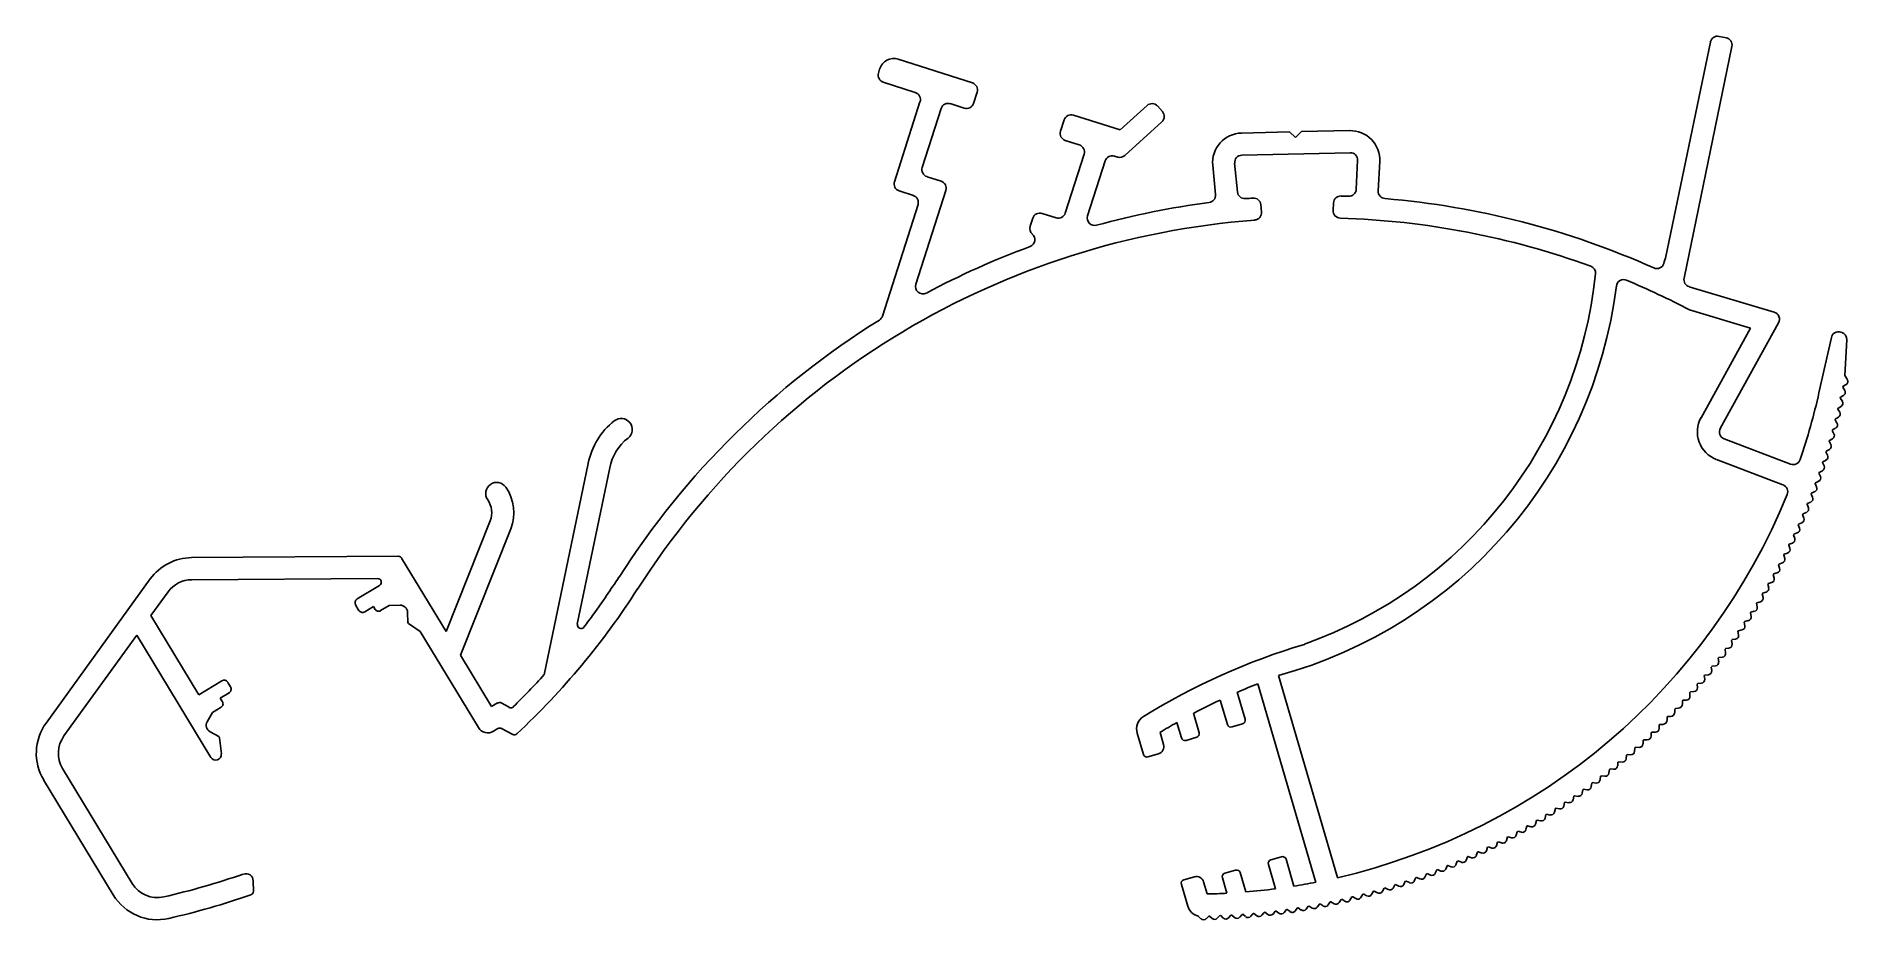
# Model space of a CAD drawing. Extents: x 1824 to 1947, y 1548 to 1608.
import ezdxf

# ---------------------------------------------------------------- set-up
doc = ezdxf.new("R2010")
doc.units = 0
doc.layers.get('0').update_dxf_attribs({"linetype": 'CONTINUOUS'})

msp = doc.modelspace()

# ---------------------------------------------------------------- linework, layer by layer
for p, q in [((1937.26, 1607.41), (1934.24, 1592.84)), ((1935.47, 1591.38), (1938.72, 1607.1)), ((1938.34, 1607.7), (1937.85, 1607.8)), ((1880.84, 1605.58), (1880.76, 1605.3)), ((1887.14, 1604.64), (1882.1, 1606.25)), ((1881.09, 1604.68), (1883.26, 1603.99)), ((1883.58, 1603.36), (1881.85, 1597.93)), ((1885.64, 1603.23), (1886.59, 1602.92)), ((1887.22, 1603.25), (1887.46, 1604.01)), ((1899, 1603.1), (1897.17, 1601.44)), ((1900.04, 1602.7), (1899.71, 1603.07)), ((1883.73, 1598.9), (1885.01, 1602.9)), ((1893.37, 1602.12), (1893.13, 1601.36)), ((1897.17, 1601.44), (1894, 1602.45)), ((1897.5, 1599.71), (1900.01, 1601.99)), ((1893.45, 1600.73), (1894.4, 1600.43)), ((1908.68, 1601.31), (1905.41, 1601.23)), ((1909.09, 1600.92), (1908.68, 1601.31)), ((1909.48, 1601.33), (1909.09, 1600.92)), ((1912.76, 1601.4), (1909.48, 1601.33)), ((1894.73, 1599.8), (1893.45, 1595.8)), ((1894.96, 1595.61), (1896.16, 1599.35)), ((1896.79, 1599.67), (1897.01, 1599.6)), ((1905.44, 1599.73), (1912.79, 1599.9)), ((1913.3, 1599.38), (1913.21, 1597.41)), ((1914.7, 1597.31), (1914.8, 1599.3)), ((1885.01, 1597.97), (1884.06, 1598.27)), ((1903.46, 1599.05), (1903.65, 1597.06)), ((1905.14, 1597.23), (1904.95, 1599.19)), ((1882.17, 1597.3), (1883.13, 1597)), ((1883.3, 1590.96), (1885.33, 1597.34)), ((1883.45, 1596.37), (1881.03, 1588.8)), ((1892.82, 1595.48), (1891.87, 1595.78)), ((1906.77, 1595.87), (1906.73, 1596.37)), ((1911.66, 1596.48), (1911.63, 1595.98)), ((1891.24, 1595.46), (1891.06, 1594.9)), ((1941.59, 1589.07), (1935.81, 1590.8)), ((1935.83, 1589.23), (1939.97, 1587.99)), ((1937.93, 1581.18), (1941.88, 1588.35)), ((1939.97, 1587.99), (1936.62, 1581.9)), ((1945.47, 1587.35), (1944.63, 1583.6)), ((1946.17, 1587.7), (1946.1, 1587.72)), ((1946.39, 1584.77), (1946.52, 1587.19)), ((1946.55, 1584.51), (1946.39, 1584.77)), ((1946.08, 1583.23), (1946.1, 1583.29)), ((1946.1, 1583.29), (1946.3, 1583.42)), ((1946.25, 1583.97), (1946.27, 1584.04)), ((1946.38, 1583.76), (1946.25, 1583.97)), ((1946.27, 1584.04), (1946.47, 1584.16)), ((1946.04, 1582.28), (1945.91, 1582.49)), ((1945.93, 1582.54), (1946.14, 1582.67)), ((1946.22, 1583.02), (1946.08, 1583.23)), ((1945.65, 1580.81), (1945.53, 1581.03)), ((1945.55, 1581.08), (1945.76, 1581.2)), ((1945.85, 1581.54), (1945.73, 1581.76)), ((1945.74, 1581.81), (1945.95, 1581.94)), ((1942.7, 1578.75), (1938.19, 1580.47)), ((1945.12, 1579.63), (1945.34, 1579.74)), ((1945.44, 1580.08), (1945.32, 1580.3)), ((1945.34, 1580.35), (1945.55, 1580.47)), ((1861.05, 1578.8), (1858.07, 1564.45)), ((1860.31, 1567.88), (1862.51, 1578.5)), ((1937.66, 1579.07), (1942.18, 1577.34)), ((1944.98, 1578.64), (1944.87, 1578.86)), ((1944.89, 1578.91), (1945.11, 1579.02)), ((1945.21, 1579.36), (1945.1, 1579.58)), ((1944.47, 1577.21), (1944.37, 1577.43)), ((1944.39, 1577.48), (1944.61, 1577.59)), ((1944.73, 1577.92), (1944.62, 1578.14)), ((1944.64, 1578.19), (1944.86, 1578.3)), ((1943.91, 1575.79), (1943.82, 1576.02)), ((1943.84, 1576.07), (1944.06, 1576.17)), ((1944.2, 1576.5), (1944.1, 1576.72)), ((1944.12, 1576.77), (1944.34, 1576.88)), ((1854.39, 1574.9), (1851.4, 1567.38)), ((1943.24, 1574.68), (1943.47, 1574.77)), ((1943.61, 1575.09), (1943.52, 1575.32)), ((1943.55, 1575.37), (1943.77, 1575.47)), ((1852.37, 1565.77), (1855.79, 1574.35)), ((1942.99, 1573.71), (1942.9, 1573.94)), ((1942.93, 1573.99), (1943.16, 1574.08)), ((1943.31, 1574.4), (1943.22, 1574.63)), ((1848.16, 1572.49), (1834.12, 1572.4)), ((1851.4, 1567.38), (1848.38, 1572.37)), ((1942.31, 1572.35), (1942.24, 1572.59)), ((1942.26, 1572.63), (1942.5, 1572.71)), ((1942.66, 1573.03), (1942.58, 1573.26)), ((1942.6, 1573.31), (1942.83, 1573.39)), ((1834.13, 1570.9), (1846.74, 1570.98)), ((1941.59, 1571.01), (1941.53, 1571.25)), ((1941.55, 1571.3), (1941.79, 1571.37)), ((1941.96, 1571.68), (1941.89, 1571.92)), ((1941.91, 1571.96), (1942.15, 1572.04)), ((1831.3, 1570.95), (1824.23, 1561.17)), ((1831.35, 1568.46), (1832.52, 1570.07)), ((1846.88, 1570.51), (1845.35, 1569.6)), ((1940.83, 1569.7), (1940.77, 1569.94)), ((1940.8, 1569.99), (1941.04, 1570.05)), ((1941.22, 1570.35), (1941.15, 1570.59)), ((1941.18, 1570.64), (1941.42, 1570.71)), ((1845.25, 1569.19), (1845.46, 1568.83)), ((1845.88, 1568.72), (1846.47, 1569.08)), ((1846.47, 1569.08), (1846.59, 1568.88)), ((1846.94, 1568.8), (1847.54, 1569.16)), ((1847.54, 1569.16), (1848.27, 1569.17)), ((1848.78, 1568.68), (1848.79, 1568)), ((1940.02, 1568.41), (1939.97, 1568.66)), ((1940, 1568.7), (1940.24, 1568.76)), ((1940.43, 1569.05), (1940.38, 1569.3)), ((1940.41, 1569.34), (1940.65, 1569.4)), ((1834.6, 1563.09), (1831.35, 1568.46)), ((1848.79, 1568), (1848.84, 1567.92)), ((1848.84, 1567.92), (1849.64, 1567.38)), ((1849.64, 1567.38), (1853.59, 1560.86)), ((1939.17, 1567.16), (1939.13, 1567.4)), ((1939.16, 1567.44), (1939.4, 1567.49)), ((1939.6, 1567.78), (1939.56, 1568.02)), ((1939.59, 1568.07), (1939.83, 1568.12)), ((1825.44, 1560.29), (1830.4, 1567.14)), ((1830.4, 1567.14), (1835.42, 1558.83)), ((1938.28, 1565.93), (1938.25, 1566.17)), ((1938.28, 1566.22), (1938.52, 1566.25)), ((1938.73, 1566.54), (1938.69, 1566.78)), ((1938.72, 1566.83), (1938.97, 1566.87)), ((1854.48, 1562.28), (1852.37, 1565.77)), ((1937.35, 1564.73), (1937.32, 1564.97)), ((1937.36, 1565.02), (1937.6, 1565.05)), ((1937.82, 1565.32), (1937.79, 1565.57)), ((1937.82, 1565.61), (1938.07, 1565.65)), ((1836.16, 1564.03), (1834.6, 1563.09)), ((1836.76, 1563.63), (1836.58, 1563.93)), ((1906.52, 1563.83), (1910.46, 1550.35)), ((1911.93, 1550.67), (1907.92, 1564.39)), ((1936.38, 1563.56), (1936.36, 1563.81)), ((1936.39, 1563.85), (1936.64, 1563.87)), ((1936.87, 1564.14), (1936.84, 1564.39)), ((1936.88, 1564.43), (1937.12, 1564.45)), ((1836.05, 1562.85), (1836.66, 1563.21)), ((1836.21, 1562.6), (1836.05, 1562.85)), ((1854.89, 1562.53), (1854.48, 1562.28)), ((1855.68, 1562.24), (1855.14, 1562.53)), ((1903.97, 1562.73), (1904.46, 1561.07)), ((1905.66, 1561.42), (1905.12, 1563.26)), ((1935.36, 1562.48), (1935.36, 1562.68)), ((1935.39, 1562.72), (1935.64, 1562.73)), ((1935.87, 1562.99), (1935.86, 1563.24)), ((1935.9, 1563.28), (1936.14, 1563.3)), ((1835.17, 1561.25), (1835.53, 1561.89)), ((1835.53, 1561.89), (1836.12, 1562.25)), ((1901.03, 1561.21), (1901.34, 1560.16)), ((1902.54, 1560.51), (1902.16, 1561.83)), ((1934.32, 1561.38), (1934.31, 1561.58)), ((1934.35, 1561.62), (1934.55, 1561.62)), ((1934.84, 1561.93), (1934.84, 1562.12)), ((1934.88, 1562.16), (1935.07, 1562.17)), ((1835.97, 1560.25), (1835.37, 1560.57)), ((1836.02, 1560.16), (1835.97, 1560.25)), ((1836.14, 1559.08), (1836.02, 1560.16)), ((1854.61, 1560.61), (1854.92, 1560.79)), ((1855.17, 1560.8), (1855.92, 1560.39)), ((1898.33, 1560.48), (1898.75, 1559.04)), ((1900.12, 1559.7), (1899.88, 1560.53)), ((1901.65, 1559.99), (1902.37, 1560.2)), ((1904.77, 1560.9), (1905.49, 1561.11)), ((1932.68, 1559.75), (1932.69, 1560)), ((1932.73, 1560.03), (1932.97, 1560.03)), ((1933.23, 1560.27), (1933.24, 1560.52)), ((1933.28, 1560.55), (1933.52, 1560.55)), ((1933.78, 1560.8), (1933.78, 1561.04)), ((1933.82, 1561.08), (1934.02, 1561.08)), ((1899.06, 1558.87), (1899.78, 1559.08)), ((1931.54, 1558.74), (1931.56, 1558.99)), ((1931.6, 1559.03), (1931.85, 1559.01)), ((1932.11, 1559.24), (1932.13, 1559.49)), ((1932.17, 1559.52), (1932.41, 1559.51)), ((1830.08, 1550.27), (1825.35, 1558.08)), ((1929.77, 1557.31), (1929.8, 1557.55)), ((1929.85, 1557.58), (1930.09, 1557.56)), ((1930.37, 1557.78), (1930.4, 1558.02)), ((1930.44, 1558.06), (1930.68, 1558.03)), ((1930.96, 1558.26), (1930.98, 1558.5)), ((1931.02, 1558.54), (1931.27, 1558.52)), ((1824.07, 1557.31), (1828.79, 1549.5)), ((1928.02, 1556.23), (1928.27, 1556.19)), ((1928.55, 1556.4), (1928.59, 1556.64)), ((1928.64, 1556.67), (1928.88, 1556.64)), ((1929.17, 1556.85), (1929.2, 1557.09)), ((1929.25, 1557.12), (1929.49, 1557.09)), ((1926.13, 1554.98), (1926.37, 1554.92)), ((1926.67, 1555.12), (1926.73, 1555.36)), ((1926.77, 1555.39), (1927.01, 1555.34)), ((1927.31, 1555.53), (1927.36, 1555.77)), ((1927.4, 1555.8), (1927.64, 1555.76)), ((1927.93, 1555.96), (1927.98, 1556.2)), ((1924.07, 1553.55), (1924.14, 1553.79)), ((1924.18, 1553.82), (1924.42, 1553.75)), ((1924.73, 1553.93), (1924.79, 1554.17)), ((1924.84, 1554.19), (1925.08, 1554.13)), ((1925.38, 1554.31), (1925.44, 1554.55)), ((1925.49, 1554.58), (1925.73, 1554.52)), ((1926.03, 1554.71), (1926.09, 1554.95)), ((1922.05, 1552.5), (1922.13, 1552.73)), ((1922.18, 1552.76), (1922.41, 1552.68)), ((1922.73, 1552.84), (1922.8, 1553.07)), ((1922.85, 1553.1), (1923.09, 1553.03)), ((1923.4, 1553.19), (1923.47, 1553.43)), ((1923.52, 1553.45), (1923.76, 1553.38)), ((1907.24, 1551.57), (1907.72, 1549.91)), ((1908.13, 1552.09), (1907.41, 1551.88)), ((1908.97, 1550.09), (1908.44, 1551.92)), ((1919.28, 1551.25), (1919.38, 1551.48)), ((1919.43, 1551.5), (1919.65, 1551.41)), ((1919.98, 1551.55), (1920.07, 1551.78)), ((1920.12, 1551.8), (1920.35, 1551.71)), ((1920.67, 1551.85), (1920.76, 1552.08)), ((1920.81, 1552.11), (1921.04, 1552.02)), ((1921.36, 1552.17), (1921.45, 1552.4)), ((1921.5, 1552.43), (1921.73, 1552.34)), ((1838.31, 1549.74), (1838.3, 1550.45)), ((1901.33, 1550.21), (1901.76, 1548.74)), ((1902.22, 1550.73), (1901.5, 1550.52)), ((1903.08, 1549.56), (1902.84, 1550.39)), ((1904.12, 1550.66), (1904.42, 1549.61)), ((1905.01, 1551.18), (1904.29, 1550.97)), ((1905.7, 1549.7), (1905.32, 1551.01)), ((1915.71, 1549.96), (1915.83, 1550.18)), ((1915.88, 1550.2), (1916.1, 1550.09)), ((1916.43, 1550.2), (1916.54, 1550.42)), ((1916.59, 1550.44), (1916.82, 1550.33)), ((1917.15, 1550.44), (1917.26, 1550.67)), ((1917.31, 1550.68), (1917.53, 1550.58)), ((1917.87, 1550.7), (1917.97, 1550.93)), ((1918.02, 1550.94), (1918.24, 1550.84)), ((1918.57, 1550.97), (1918.67, 1551.2)), ((1918.72, 1551.22), (1918.95, 1551.12)), ((1910.56, 1548.67), (1910.7, 1548.87)), ((1910.75, 1548.88), (1910.96, 1548.75)), ((1911.3, 1548.82), (1911.44, 1549.02)), ((1911.49, 1549.03), (1911.7, 1548.9)), ((1912.05, 1548.98), (1912.18, 1549.18)), ((1912.23, 1549.2), (1912.44, 1549.07)), ((1912.78, 1549.15), (1912.91, 1549.36)), ((1912.97, 1549.37), (1913.18, 1549.25)), ((1913.52, 1549.33), (1913.65, 1549.55)), ((1913.7, 1549.56), (1913.91, 1549.44)), ((1914.25, 1549.53), (1914.38, 1549.75)), ((1914.43, 1549.76), (1914.64, 1549.64)), ((1914.98, 1549.74), (1915.1, 1549.96)), ((1915.15, 1549.97), (1915.37, 1549.86)), ((1902.48, 1548.05), (1902.66, 1547.88)), ((1903.01, 1547.88), (1903.19, 1548.06)), ((1903.24, 1548.06), (1903.42, 1547.89)), ((1903.77, 1547.91), (1903.94, 1548.09)), ((1904, 1548.09), (1904.18, 1547.92)), ((1904.53, 1547.94), (1904.7, 1548.12)), ((1904.75, 1548.13), (1904.94, 1547.96)), ((1905.29, 1547.99), (1905.45, 1548.17)), ((1905.51, 1548.18), (1905.69, 1548.02)), ((1906.05, 1548.05), (1906.21, 1548.23)), ((1906.26, 1548.24), (1906.45, 1548.08)), ((1906.8, 1548.12), (1906.96, 1548.31)), ((1907.01, 1548.32), (1907.21, 1548.16)), ((1907.56, 1548.2), (1907.71, 1548.4)), ((1907.76, 1548.4), (1907.96, 1548.25)), ((1908.31, 1548.3), (1908.46, 1548.5)), ((1908.51, 1548.5), (1908.71, 1548.36)), ((1909.06, 1548.41), (1909.21, 1548.61)), ((1909.26, 1548.62), (1909.46, 1548.47)), ((1909.81, 1548.53), (1909.95, 1548.73)), ((1910.01, 1548.74), (1910.21, 1548.6))]:
    msp.add_line(p, q)
for centre, radius, start, end in [((1937.74, 1607.31), 0.5, 78.2945, 168.2951), ((1938.23, 1607.21), 0.5, 348.2951, 78.2945), ((1881.8, 1605.29), 1, 72.2951, 163.2951), ((1881.24, 1605.16), 0.5, 163.2951, 252.2951), ((1886.99, 1604.16), 0.5, 342.2951, 72.2951), ((1883.11, 1603.51), 0.5, 342.2951, 72.2951), ((1885.49, 1602.75), 0.5, 72.2951, 162.2951), ((1886.74, 1603.4), 0.5, 252.2951, 342.2951), ((1899.34, 1602.73), 0.5, 42.2951, 132.2951), ((1893.85, 1601.97), 0.5, 72.2951, 162.2951), ((1899.67, 1602.36), 0.5, 312.2951, 42.2951), ((1893.6, 1601.21), 0.5, 162.2951, 252.2951), ((1905.45, 1599.23), 2, 91.2951, 185.38), ((1912.8, 1599.4), 2, 357.2102, 91.2951), ((1894.25, 1599.95), 0.5, 342.2951, 72.2951), ((1896.63, 1599.19), 0.5, 72.2951, 162.2951), ((1897.16, 1600.08), 0.5, 252.2951, 312.2951), ((1905.45, 1599.23), 0.5, 91.2951, 185.38), ((1912.8, 1599.4), 0.5, 357.2102, 91.2951), ((1884.21, 1598.75), 0.5, 162.2951, 252.2951), ((1882.32, 1597.78), 0.5, 162.2951, 252.2951), ((1882.97, 1596.52), 0.5, 342.2951, 72.2951), ((1884.86, 1597.49), 0.5, 342.2951, 72.2951), ((1903.15, 1597.01), 0.5, 277.4031, 5.38), ((1905.64, 1597.28), 0.5, 185.38, 274.8743), ((1910.45, 1540.83), 56.15, 94.3504, 94.8743), ((1906.23, 1596.32), 0.5, 5.38, 94.3504), ((1912.16, 1596.46), 0.5, 88.2398, 177.2102), ((1910.45, 1540.83), 56.15, 87.7159, 88.2398), ((1912.71, 1597.44), 0.5, 267.7159, 357.2102), ((1915.2, 1597.28), 0.5, 177.2102, 265.1871), ((1891.72, 1595.3), 0.5, 72.2951, 162.2951), ((1892.97, 1595.95), 0.5, 252.2951, 342.2951), ((1895.44, 1595.46), 0.5, 162.2951, 285.3618), ((1910.45, 1540.83), 56.15, 97.4031, 105.3618), ((1906.27, 1595.83), 0.5, 274.3411, 5.38), ((1912.13, 1595.96), 0.5, 177.2102, 268.2491), ((1910.45, 1540.83), 56.15, 65.863, 85.1871), ((1910.45, 1540.83), 54.65, 94.3411, 147.4051), ((1891.54, 1594.75), 0.5, 162.2951, 228.7606), ((1890.88, 1594), 0.5, 290.2065, 48.7606), ((1910.45, 1540.83), 54.65, 70.0116, 88.2491), ((1910.45, 1540.83), 56.15, 110.2065, 118.0887), ((1928.96, 1591.72), 0.5, 354.0575, 70.0116), ((1933.62, 1592.53), 0.5, 245.863, 342.5632), ((1562.82, 1708.99), 389.15, 342.5632, 342.6348), ((1883.77, 1590.81), 0.5, 162.2951, 298.0887), ((1899.62, 1594.78), 31.5, 285.2771, 352.827), ((1899.62, 1594.78), 30, 289.6089, 354.0575), ((1931.37, 1590.78), 0.5, 67.2756, 172.827), ((1910.45, 1540.83), 54.65, 62.326, 67.2756), ((1935.96, 1591.28), 0.5, 168.2951, 253.2951), ((1910.45, 1540.83), 56.15, 121.8441, 147.4051), ((1880.56, 1588.96), 0.5, 301.8441, 342.2951), ((1941.45, 1588.59), 0.5, 331.1315, 73.2951), ((1945.96, 1587.24), 0.5, 73.2951, 167.3985), ((1946.03, 1587.22), 0.5, 356.7277, 73.2951), ((1946.34, 1584.37), 0.25, 301.8968, 31.8968), ((1902.13, 1593.1), 43.55, 341.1897, 347.3985), ((1946.17, 1583.63), 0.25, 301.8968, 31.8968), ((1902.13, 1593.1), 45.05, 346.3817, 346.4499), ((1945.83, 1582.15), 0.25, 300.9348, 30.9348), ((1946, 1582.89), 0.25, 301.8968, 31.8968), ((1865.94, 1577.79), 5, 128.6793, 168.2951), ((1863.29, 1581.1), 0.75, 308.6793, 128.6793), ((1938.37, 1580.94), 2, 151.1315, 249.1315), ((1938.37, 1580.94), 0.5, 151.1315, 249.1315), ((1902.13, 1593.1), 45.05, 344.4576, 344.5259), ((1945.43, 1580.69), 0.25, 299.0107, 29.0107), ((1902.13, 1593.1), 45.05, 345.4197, 345.4879), ((1945.64, 1581.42), 0.25, 299.9728, 29.9728), ((1865.94, 1577.79), 3.5, 128.6793, 168.2951), ((1902.13, 1593.1), 45.05, 342.5336, 342.6018), ((1902.13, 1593.1), 45.05, 343.4956, 343.5638), ((1945.22, 1579.97), 0.25, 298.0487, 28.0487), ((1942.88, 1579.22), 0.5, 249.1315, 341.1897), ((1944.75, 1578.53), 0.25, 296.1247, 26.1247), ((1902.13, 1593.1), 45.05, 341.5716, 341.6398), ((1944.99, 1579.24), 0.25, 297.0867, 27.0867), ((1854.84, 1576.76), 0.75, 35.2448, 215.2448), ((1853, 1575.46), 3, 338.2951, 35.2448), ((1942.01, 1576.88), 0.5, 337.8618, 69.1315), ((1944.24, 1577.1), 0.25, 294.2006, 24.2006), ((1902.13, 1593.1), 45.05, 339.6475, 339.7157), ((1944.5, 1577.81), 0.25, 295.1626, 25.1626), ((1902.13, 1593.1), 45.05, 340.6095, 340.6778), ((1853, 1575.46), 1.5, 338.2951, 35.2448), ((1902.13, 1593.1), 43.55, 283.0039, 337.8618), ((1902.13, 1593.1), 45.05, 337.7234, 337.7917), ((1943.97, 1576.4), 0.25, 293.2386, 23.2386), ((1902.13, 1593.1), 45.05, 338.6855, 338.7537), ((1902.13, 1593.1), 45.05, 335.7994, 335.8676), ((1943.38, 1575), 0.25, 291.3145, 21.3145), ((1902.13, 1593.1), 45.05, 336.7614, 336.8297), ((1943.68, 1575.7), 0.25, 292.2766, 22.2766), ((1942.75, 1573.63), 0.25, 289.3905, 19.3905), ((1902.13, 1593.1), 45.05, 334.8374, 334.9056), ((1943.07, 1574.31), 0.25, 290.3525, 20.3525), ((1834.14, 1568.9), 3.5, 90.3429, 144.1315), ((1848.17, 1572.24), 0.25, 31.1683, 90.3429), ((1942.07, 1572.28), 0.25, 287.4664, 17.4664), ((1902.13, 1593.1), 45.05, 332.9133, 332.9816), ((1942.42, 1572.95), 0.25, 288.4285, 18.4285), ((1902.13, 1593.1), 45.05, 333.8753, 333.9436), ((1846.75, 1570.73), 0.25, 301.0582, 90.3429), ((1821.21, 1597.89), 49.76, 323.9278, 327.4051), ((1941.35, 1570.95), 0.25, 285.5424, 15.5424), ((1902.13, 1593.1), 45.05, 330.9893, 331.0575), ((1941.72, 1571.61), 0.25, 286.5044, 16.5044), ((1902.13, 1593.1), 45.05, 331.9513, 332.0195), ((1834.14, 1568.9), 2, 90.3429, 144.1315), ((1821.21, 1597.89), 51.26, 313.0515, 327.4051), ((1902.13, 1593.1), 45.05, 329.0652, 329.1335), ((1940.97, 1570.29), 0.25, 284.5804, 14.5804), ((1902.13, 1593.1), 45.05, 330.0272, 330.0955), ((1845.51, 1569.34), 0.3, 121.0582, 210.5773), ((1845.72, 1568.98), 0.3, 210.5773, 301.0784), ((1846.81, 1569.01), 0.25, 210.5393, 301.1689), ((1848.28, 1568.67), 0.5, 1.1683, 91.1683), ((1821.21, 1597.89), 49.76, 322.6208, 323.9278), ((1902.13, 1593.1), 45.05, 327.1412, 327.2094), ((1940.19, 1569), 0.25, 282.6563, 12.6563), ((1902.13, 1593.1), 45.05, 328.1032, 328.1714), ((1940.59, 1569.64), 0.25, 283.6183, 13.6183), ((1860.56, 1567.83), 0.25, 168.2951, 322.6208), ((1902.13, 1593.1), 45.05, 325.2171, 325.2854), ((1939.36, 1567.74), 0.25, 280.7322, 10.7322), ((1902.13, 1593.1), 45.05, 326.1791, 326.2474), ((1939.78, 1568.36), 0.25, 281.6943, 11.6943), ((1922.52, 1523.33), 45.05, 106.5576, 121.8336), ((1902.13, 1593.1), 45.05, 323.2931, 323.3613), ((1938.48, 1566.5), 0.25, 278.8082, 8.8082), ((1902.13, 1593.1), 45.05, 324.2551, 324.3233), ((1938.93, 1567.11), 0.25, 279.7702, 9.7702), ((1902.13, 1593.1), 45.05, 321.369, 321.4373), ((1937.57, 1565.29), 0.25, 276.8841, 6.8841), ((1902.13, 1593.1), 45.05, 322.331, 322.3993), ((1938.03, 1565.89), 0.25, 277.8462, 7.8462), ((1836.32, 1563.78), 0.3, 31.1689, 121.1689), ((1836.5, 1563.47), 0.3, 300.6677, 31.1689), ((1821.21, 1597.89), 49.76, 314.3055, 317.7893), ((1922.52, 1523.33), 43.55, 111.5654, 113.5508), ((1902.13, 1593.1), 45.05, 319.445, 319.5132), ((1936.62, 1564.12), 0.25, 274.9601, 4.9601), ((1902.13, 1593.1), 45.05, 320.407, 320.4752), ((1937.1, 1564.7), 0.25, 275.9221, 5.9221), ((1836, 1562.47), 0.25, 301.1689, 32.0342), ((1855.02, 1562.31), 0.25, 61.1683, 121.1683), ((1922.52, 1523.33), 43.55, 115.212, 117.8862), ((1935.06, 1562.47), 0.3, 272.074, 2.074), ((1902.13, 1593.1), 45.05, 317.5209, 317.5892), ((1935.62, 1562.98), 0.25, 273.036, 3.036), ((1902.13, 1593.1), 45.05, 318.4829, 318.5512), ((1936.13, 1563.55), 0.25, 273.9981, 3.9981), ((1827.07, 1559.12), 3.5, 144.1315, 211.1683), ((1835.61, 1561.01), 0.5, 151.1683, 241.1683), ((1855.8, 1562.45), 0.25, 241.1683, 314.3055), ((1899.29, 1560.76), 1, 121.8336, 196.2951), ((1922.52, 1523.33), 43.55, 119.5704, 121.3344), ((1905.42, 1561.35), 0.25, 286.2951, 16.2951), ((1934.02, 1561.38), 0.3, 270.15, 0.15), ((1902.13, 1593.1), 45.05, 315.5969, 315.6651), ((1934.54, 1561.92), 0.3, 271.112, 1.112), ((1902.13, 1593.1), 45.05, 316.5589, 316.6271), ((1827.07, 1559.12), 2, 144.1315, 211.1683), ((1854.23, 1561.25), 0.75, 211.1683, 301.1683), ((1855.05, 1560.58), 0.25, 61.1683, 121.1683), ((1856.04, 1560.61), 0.25, 241.1683, 313.0515), ((1901.58, 1560.23), 0.25, 196.2951, 286.2951), ((1902.3, 1560.44), 0.25, 286.2951, 16.2951), ((1904.7, 1561.14), 0.25, 196.2951, 286.2951), ((1902.13, 1593.1), 45.05, 312.7108, 312.779), ((1932.98, 1560.28), 0.25, 268.2259, 358.2259), ((1902.13, 1593.1), 45.05, 313.6728, 313.741), ((1933.53, 1560.8), 0.25, 269.1879, 359.1879), ((1902.13, 1593.1), 45.05, 314.6348, 314.7031), ((1835.75, 1559.03), 0.387, 211.1683, 6.1683), ((1898.99, 1559.11), 0.25, 196.2951, 286.2951), ((1899.64, 1559.56), 0.5, 286.2951, 16.2951), ((1931.29, 1558.76), 0.25, 265.3398, 355.3398), ((1902.13, 1593.1), 45.05, 310.7867, 310.855), ((1931.86, 1559.26), 0.25, 266.3019, 356.3019), ((1902.13, 1593.1), 45.05, 311.7488, 311.817), ((1932.43, 1559.76), 0.25, 267.2639, 357.2639), ((1902.13, 1593.1), 45.05, 307.9007, 307.9689), ((1930.12, 1557.8), 0.25, 263.4158, 353.4158), ((1902.13, 1593.1), 45.05, 308.8627, 308.9309), ((1930.71, 1558.28), 0.25, 264.3778, 354.3778), ((1902.13, 1593.1), 45.05, 309.8247, 309.8929), ((1902.13, 1593.1), 45.05, 305.0146, 305.0828), ((1928.31, 1556.44), 0.25, 260.5297, 350.5297), ((1902.13, 1593.1), 45.05, 305.9766, 306.0448), ((1928.92, 1556.88), 0.25, 261.4917, 351.4917), ((1902.13, 1593.1), 45.05, 306.9386, 307.0069), ((1929.52, 1557.34), 0.25, 262.4538, 352.4538), ((1902.13, 1593.1), 45.05, 302.1285, 302.1967), ((1926.43, 1555.17), 0.25, 257.6436, 347.6436), ((1902.13, 1593.1), 45.05, 303.0905, 303.1588), ((1927.06, 1555.58), 0.25, 258.6057, 348.6057), ((1902.13, 1593.1), 45.05, 304.0526, 304.1208), ((1927.69, 1556.01), 0.25, 259.5677, 349.5677), ((1902.13, 1593.1), 45.05, 299.2424, 299.3107), ((1924.49, 1553.99), 0.25, 254.7576, 344.7576), ((1902.13, 1593.1), 45.05, 300.2045, 300.2727), ((1925.14, 1554.37), 0.25, 255.7196, 345.7196), ((1902.13, 1593.1), 45.05, 301.1665, 301.2347), ((1925.79, 1554.77), 0.25, 256.6816, 346.6816), ((1902.13, 1593.1), 45.05, 296.3564, 296.4246), ((1922.49, 1552.92), 0.25, 251.8715, 341.8715), ((1902.13, 1593.1), 45.05, 297.3184, 297.3866), ((1923.16, 1553.26), 0.25, 252.8335, 342.8335), ((1902.13, 1593.1), 45.05, 298.2804, 298.3486), ((1923.83, 1553.62), 0.25, 253.7955, 343.7955), ((1907.48, 1551.64), 0.25, 106.2951, 196.2951), ((1908.2, 1551.85), 0.25, 16.2951, 106.2951), ((1902.13, 1593.1), 45.05, 292.5083, 292.5765), ((1919.75, 1551.64), 0.25, 248.0234, 338.0234), ((1902.13, 1593.1), 45.05, 293.4703, 293.5385), ((1920.44, 1551.94), 0.25, 248.9854, 338.9854), ((1902.13, 1593.1), 45.05, 294.4323, 294.5005), ((1921.13, 1552.26), 0.25, 249.9474, 339.9474), ((1902.13, 1593.1), 45.05, 295.3943, 295.4626), ((1921.81, 1552.58), 0.25, 250.9095, 340.9095), ((1831.79, 1551.31), 2, 211.1683, 282.7917), ((1821.21, 1597.89), 49.76, 282.7917, 289.2649), ((1837.8, 1550.44), 0.5, 1.1683, 109.2649), ((1901.57, 1550.28), 0.25, 106.2951, 196.2951), ((1902.36, 1550.25), 0.5, 16.2951, 106.2951), ((1904.36, 1550.73), 0.25, 106.2951, 196.2951), ((1905.08, 1550.94), 0.25, 16.2951, 106.2951), ((1902.13, 1593.1), 43.55, 279.0394, 281.0248), ((1902.13, 1593.1), 45.05, 287.6981, 287.7664), ((1916.21, 1550.31), 0.25, 243.2133, 333.2133), ((1902.13, 1593.1), 45.05, 288.6602, 288.7284), ((1916.93, 1550.55), 0.25, 244.1753, 334.1753), ((1902.13, 1593.1), 45.05, 289.6222, 289.6904), ((1917.64, 1550.81), 0.25, 245.1373, 335.1373), ((1902.13, 1593.1), 45.05, 290.5842, 290.6524), ((1918.35, 1551.07), 0.25, 246.0993, 336.0993), ((1902.13, 1593.1), 45.05, 291.5462, 291.6145), ((1919.05, 1551.35), 0.25, 247.0614, 337.0614), ((1831.79, 1551.31), 3.5, 211.1683, 282.7917), ((1821.21, 1597.89), 51.26, 282.7917, 289.2851), ((1838.06, 1549.74), 0.25, 289.2851, 1.1683), ((1902.13, 1593.1), 43.55, 271.2558, 273.0198), ((1902.13, 1593.1), 43.55, 274.704, 277.3782), ((1902.13, 1593.1), 45.05, 280.964, 281.0322), ((1902.13, 1593.1), 45.05, 281.926, 281.9942), ((1911.83, 1549.11), 0.25, 237.4411, 327.4411), ((1902.13, 1593.1), 45.05, 282.888, 282.9562), ((1912.57, 1549.28), 0.25, 238.4031, 328.4031), ((1902.13, 1593.1), 45.05, 283.85, 283.9183), ((1913.31, 1549.46), 0.25, 239.3652, 329.3652), ((1902.13, 1593.1), 45.05, 284.8121, 284.8803), ((1914.04, 1549.66), 0.25, 240.3272, 330.3272), ((1902.13, 1593.1), 45.05, 285.7741, 285.8423), ((1914.76, 1549.86), 0.25, 241.2892, 331.2892), ((1902.13, 1593.1), 45.05, 286.7361, 286.8043), ((1915.49, 1550.08), 0.25, 242.2512, 332.2512), ((1902.72, 1549.02), 1, 196.2951, 256.2951), ((1902.84, 1548.06), 0.25, 225.8968, 315.8968), ((1902.13, 1593.1), 45.05, 271.3437, 271.4119), ((1903.59, 1548.08), 0.25, 226.8588, 316.8588), ((1902.13, 1593.1), 45.05, 272.3057, 272.374), ((1904.35, 1548.11), 0.25, 227.8209, 317.8209), ((1902.13, 1593.1), 45.05, 273.2678, 273.336), ((1905.1, 1548.15), 0.25, 228.7829, 318.7829), ((1902.13, 1593.1), 45.05, 274.2298, 274.298), ((1905.86, 1548.21), 0.25, 229.7449, 319.7449), ((1902.13, 1593.1), 45.05, 275.1918, 275.26), ((1906.61, 1548.28), 0.25, 230.7069, 320.7069), ((1902.13, 1593.1), 45.05, 276.1538, 276.2221), ((1907.36, 1548.36), 0.25, 231.669, 321.669), ((1902.13, 1593.1), 45.05, 277.1159, 277.1841), ((1908.11, 1548.45), 0.25, 232.631, 322.631), ((1902.13, 1593.1), 45.05, 278.0779, 278.1461), ((1908.86, 1548.56), 0.25, 233.593, 323.593), ((1902.13, 1593.1), 45.05, 279.0399, 279.1081), ((1909.61, 1548.68), 0.25, 234.555, 324.555), ((1902.13, 1593.1), 45.05, 280.0019, 280.0702), ((1910.35, 1548.81), 0.25, 235.5171, 325.5171), ((1911.09, 1548.95), 0.25, 236.4791, 326.4791)]:
    msp.add_arc(centre, radius, start, end)

doc.saveas('drawing.dxf')
